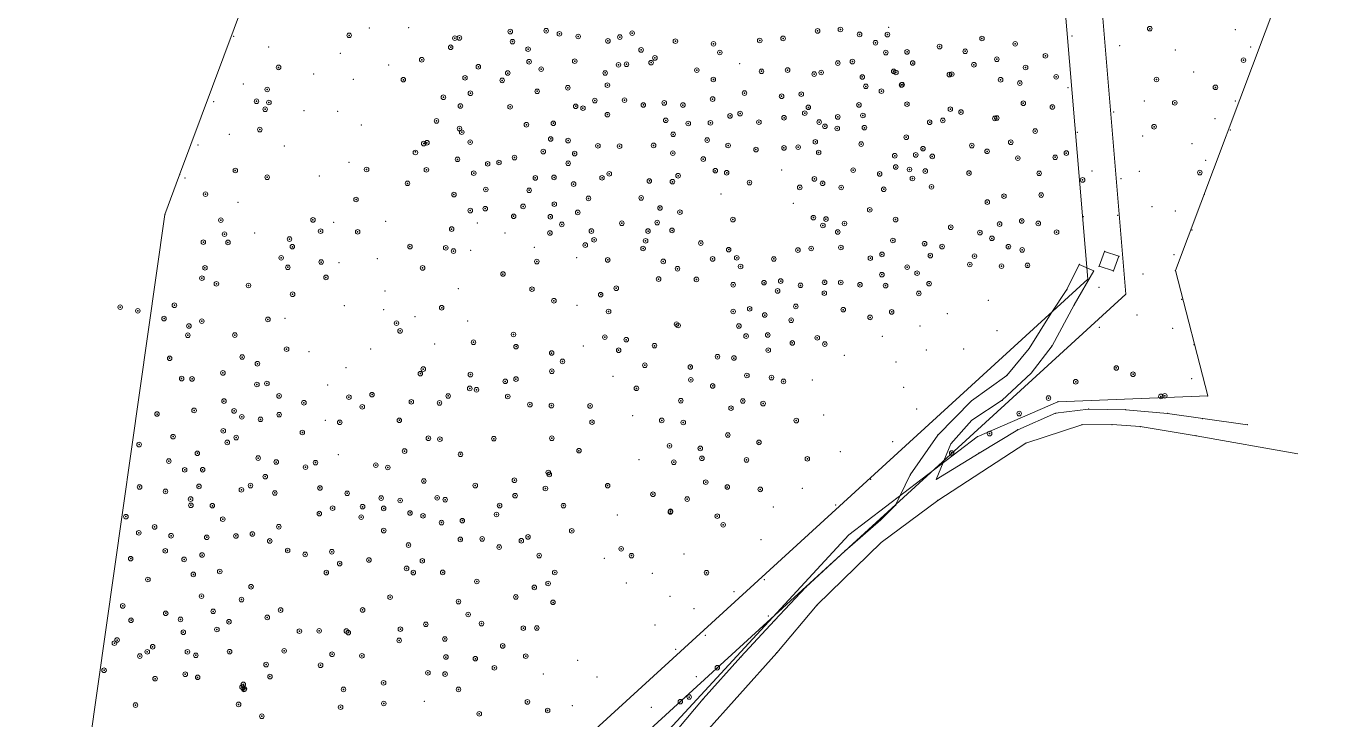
# Model space of a CAD drawing. Header units: metres. Extents: x 1929 to 2217, y 1570 to 2068.
# Drawn here: x 1935.4 to 2217.3, y 1726.1 to 1877 of the extents above; entities that cross this region are included whole.
import ezdxf

# ---------------------------------------------------------------- set-up
doc = ezdxf.new("R2010")
doc.units = ezdxf.units.M
for name, color, linetype, lineweight in [('AĞAÇ_', 70, 'Continuous', 0), ('ELEKTRKHAT', 207, 'Continuous', 0), ('NOKTADIREK', 157, 'Continuous', 0), ('NOKTAPARSEL', 6, 'Continuous', 0), ('NOKTAYOL', 30, 'Continuous', 0), ('NOKTAZEMIN', 143, 'Continuous', 0), ('PARSEL', 1, 'Continuous', 0), ('YOL', 132, 'Continuous', 0)]:
    doc.layers.add(name, color=color, linetype=linetype, lineweight=lineweight)
doc.layers.add('NOKTAAĞAC', color=126, linetype='Continuous')

msp = doc.modelspace()

# ---------------------------------------------------------------- linework, layer by layer
at = {"layer": 'AĞAÇ_'}
for centre in [(2005.75, 1874.9, 341.5), (2028.75, 1874.28, 341.42), (2029.74, 1874.34, 341.39), (2040.8, 1875.72, 341.19), (2048.62, 1875.9, 340.9), (2051.5, 1875.22, 340.83), (2055.58, 1874.64, 340.85), (2064.65, 1874.53, 340.95), (2067.34, 1875.38, 341.12), (2100.17, 1874.24, 340.96), (2107.69, 1875.86, 341.06), (2112.65, 1876.18, 341.9), (2116.82, 1875.11, 341.76), (2122.88, 1875.06, 341.87), (2143.46, 1874.22, 342.16), (2179.98, 1876.35, 343.6), (2027.84, 1872.3, 341.29), (2041.3, 1873.53, 341.33), (2044.68, 1871.89, 341.21), (2062.06, 1873.68, 340.93), (2069.28, 1871.73, 341.1), (2076.74, 1873.63, 341.07), (2085.04, 1873.06, 341.06), (2086.42, 1871.16, 340.87), (2095.1, 1873.77, 341.09), (2120.28, 1873.29, 341.54), (2122.54, 1871.15, 341.37), (2127.15, 1871.3, 341.09), (2134.24, 1872.46, 341.58), (2139.8, 1871.43, 341.66), (2150.68, 1873.06, 342.32), (2021.54, 1869.59, 341.53), (2044.9, 1869.16, 341.03), (2054.84, 1869.29, 340.78), (2064.36, 1868.49, 340.73), (2066.09, 1868.61, 340.72), (2071.45, 1868.96, 340.97), (2072.28, 1869.99, 340.79), (2112.1, 1868.86, 340.75), (2115.26, 1869.19, 340.77), (2128.38, 1868.88, 340.75), (2141.71, 1868.5, 341.37), (2146.69, 1869.7, 341.81), (2157.27, 1870.44, 341.96), (2200.38, 1869.49, 343.46), (1990.39, 1867.93, 342.13), (2030.96, 1865.65, 341.13), (2033.86, 1868.06, 341.23), (2040.25, 1866.7, 341.24), (2047.54, 1867.54, 340.66), (2061.45, 1866.71, 340.74), (2081.4, 1867.33, 340.78), (2095.49, 1867.07, 340.59), (2101.16, 1867.34, 340.61), (2106.95, 1866.47, 340.65), (2108.47, 1866.81, 340.5), (2117.42, 1865.84, 340.22), (2124.24, 1867.07, 340.77), (2124.75, 1866.81, 340.85), (2136.36, 1866.36, 340.67), (2136.88, 1866.45, 340.74), (2152.96, 1867.9, 341.49), (2159.6, 1865.86, 341.31), (1987.91, 1863.11, 341.99), (2017.54, 1865.25, 341.67), (2039.05, 1865.1, 341.3), (2046.67, 1862.72, 340.77), (2053.33, 1863.5, 340.85), (2061.95, 1864.05, 340.49), (2085, 1865.3, 340.6), (2118.19, 1863.8, 340.14), (2121.58, 1862.75, 340.05), (2125.94, 1864.11, 340.24), (2126.08, 1864.15, 340.24), (2147.51, 1865.23, 341.3), (2151.69, 1864.51, 340.92), (2181.45, 1865.29, 341.48), (2194.27, 1863.58, 341.62), (1985.57, 1860.56, 341.95), (1988.29, 1860.28, 341.91), (2026.26, 1861.42, 341.23), (2032.13, 1862.29, 341.17), (2059.22, 1860.7, 340.53), (2065.67, 1860.8, 340.51), (2074.31, 1860.19, 340.62), (2084.83, 1861.03, 340.42), (2091.77, 1862.34, 340.41), (2099.86, 1861.64, 340.14), (2104.14, 1862.09, 340.23), (2127.15, 1859.91, 339.78), (2152.46, 1860.12, 340.94), (2185.42, 1860.21, 340.59), (1987.47, 1858.81, 341.89), (2029.95, 1859.52, 341.22), (2040.76, 1859.33, 340.87), (2055.04, 1859.45, 340.59), (2056.63, 1859.04, 340.7), (2061.94, 1857.64, 340.57), (2069.77, 1859.74, 340.49), (2078.38, 1859.73, 340.37), (2088.63, 1857.36, 339.98), (2090.82, 1857.87, 339.97), (2104.89, 1857.96, 339.85), (2105.68, 1859.23, 339.83), (2112.08, 1857.14, 339.61), (2116.69, 1859.75, 339.78), (2117.55, 1857.45, 339.7), (2136.58, 1858.84, 340.21), (2138.89, 1858.2, 340.3), (2158.79, 1859.31, 340.59), (1986.31, 1854.38, 341.76), (2024.75, 1856.27, 341.18), (2029.75, 1854.6, 341.12), (2044.32, 1855.44, 340.86), (2050.18, 1855.75, 340.86), (2074.64, 1856.4, 340.42), (2079.54, 1855.71, 340.24), (2084.37, 1855.85, 340.23), (2094.92, 1856.01, 339.87), (2100.38, 1856.96, 339.78), (2108.04, 1856.02, 339.87), (2109.28, 1855.1, 339.58), (2111.96, 1854.63, 339.39), (2117.88, 1854.8, 339.26), (2132.08, 1855.98, 339.9), (2134.95, 1856.38, 339.98), (2146.25, 1856.82, 340.18), (2146.69, 1856.9, 340.2), (2180.91, 1855.01, 339.57), (2022.68, 1851.52, 341.16), (2030.25, 1853.83, 341.16), (2032.07, 1851.64, 341.05), (2049.6, 1852.34, 340.62), (2053.39, 1851.99, 340.57), (2076.26, 1853.35, 340.1), (2083.65, 1852.1, 339.86), (2107.2, 1851.73, 339.08), (2126.98, 1852.72, 339.25), (2149.73, 1851.63, 339.49), (2155.04, 1854.06, 339.87), (2020.17, 1849.39, 341.04), (2021.98, 1851.34, 340.97), (2047.99, 1849.59, 340.5), (2054.82, 1849.16, 340.48), (2059.88, 1850.86, 340.39), (2064.59, 1850.77, 340.37), (2072, 1850.94, 340.13), (2076.18, 1849.25, 339.9), (2088.2, 1850.93, 339.73), (2094.28, 1850.03, 339.61), (2100.37, 1850.39, 339.66), (2103.46, 1850.56, 339.38), (2107.92, 1849.39, 339.12), (2117.18, 1851.23, 339.27), (2124.48, 1848.7, 338.93), (2129.05, 1848.88, 338.93), (2130.62, 1850.23, 339.45), (2132.65, 1848.55, 339.25), (2141.25, 1850.9, 339.86), (2144.57, 1849.65, 339.15), (2161.82, 1849.27, 338.91), (2029.33, 1847.91, 340.8), (2035.88, 1846.93, 340.55), (2038.35, 1847.22, 340.5), (2041.72, 1848.29, 340.57), (2053.41, 1847.05, 340.32), (2082.81, 1847.97, 340.03), (2124.7, 1846.24, 339.02), (2151.27, 1848.17, 338.78), (2159.38, 1848.35, 338.65), (1980.97, 1845.48, 341.9), (1987.89, 1844.01, 341.94), (2009.53, 1845.7, 341.44), (2022.56, 1845.62, 340.71), (2032.85, 1844.89, 340.63), (2046.26, 1843.87, 340.46), (2050.33, 1843.98, 340.38), (2060.77, 1843.89, 340.39), (2062.35, 1844.76, 340.22), (2071.07, 1843.2, 339.57), (2076.1, 1843.05, 339.52), (2077.32, 1844.34, 339.58), (2085.43, 1845.44, 339.69), (2087.9, 1845, 339.45), (2106.99, 1843.65, 339.15), (2115.42, 1845.56, 339), (2121.19, 1844.73, 338.78), (2127.69, 1845.69, 338.78), (2128.32, 1843.73, 338.66), (2131.12, 1845.35, 338.68), (2140.64, 1844.92, 338.45), (2155.9, 1844.86, 338.27), (2165.36, 1843.43, 338), (2190.88, 1845.02, 337.84), (1974.47, 1840.33, 342.05), (2018.45, 1842.68, 340.87), (2028.56, 1840.23, 340.63), (2035.48, 1841.35, 340.61), (2044.92, 1841.17, 340.34), (2054.59, 1842.52, 340.14), (2092.86, 1842.85, 339.39), (2103.81, 1841.8, 338.84), (2108.78, 1842.69, 338.81), (2112.82, 1841.78, 338.78), (2122.09, 1841.39, 338.55), (2132.47, 1841.92, 338.29), (2156.35, 1840.14, 337.65), (2007.24, 1839.16, 341.51), (2043.6, 1837.67, 340.48), (2050.39, 1838.16, 340.34), (2057.83, 1839.41, 340.18), (2069.29, 1839.51, 339.68), (2073.39, 1837.32, 339.44), (2144.62, 1838.6, 337.33), (2148.25, 1839.9, 337.53), (1977.82, 1834.66, 341.98), (1997.87, 1834.73, 341.6), (2032.1, 1836.75, 340.7), (2035.36, 1837.18, 340.63), (2041.54, 1835.51, 340.46), (2049.53, 1835.42, 340.32), (2055.49, 1836.36, 340.3), (2077.73, 1836.42, 339.5), (2089.26, 1834.8, 339.05), (2106.78, 1835.22, 338.42), (2109.51, 1834.91, 338.35), (2119.03, 1836.92, 338.32), (2124.66, 1834.79, 337.5), (2152.11, 1834.49, 336.82), (1999.53, 1832.27, 341.7), (2007.59, 1832.14, 341.33), (2028.05, 1832.73, 340.6), (2049.43, 1831.87, 340.04), (2052.02, 1833.74, 340.21), (2058.47, 1832.29, 339.78), (2065.09, 1834, 339.7), (2070.78, 1832.29, 339.35), (2072.78, 1834.14, 339.35), (2076.01, 1832.44, 339.16), (2108.84, 1833.51, 338.27), (2112.07, 1832.1, 337.97), (2113.54, 1833.95, 338.24), (2136.66, 1833.12, 336.87), (2143.02, 1831.96, 336.52), (2147.29, 1833.82, 336.73), (2155.71, 1833.97, 336.52), (2159.7, 1832.05, 336.28), (1974.01, 1829.87, 342.04), (1978.62, 1831.63, 341.92), (1979.37, 1829.82, 341.92), (1992.75, 1830.55, 342.03), (1993.38, 1828.9, 341.81), (2018.98, 1828.92, 340.96), (2057.12, 1829.24, 339.66), (2059.04, 1830.39, 339.52), (2070.26, 1830.18, 339.37), (2082.28, 1829.68, 338.87), (2124.08, 1830.24, 337.13), (2130.97, 1829.55, 336.82), (2134.78, 1828.92, 336.55), (2145.62, 1830.71, 336.25), (2149.22, 1828.9, 335.85), (1990.95, 1826.47, 341.79), (2026.77, 1828.65, 340.59), (2028.45, 1827.94, 340.62), (2062.01, 1826.02, 339.43), (2069.7, 1828.51, 339.25), (2084.83, 1826.23, 338.75), (2088.34, 1828.25, 338.67), (2090.09, 1826.47, 338.53), (2098.17, 1826.22, 337.97), (2103.41, 1828.16, 337.93), (2106.29, 1828.51, 337.82), (2112.77, 1828.72, 337.68), (2119.17, 1826.39, 337.11), (2121.7, 1827.21, 337.1), (2132.22, 1826.96, 336.31), (2141.83, 1826.83, 335.89), (2152.21, 1828.19, 335.77), (1974.37, 1824.29, 342.38), (1992.4, 1824.41, 341.84), (1999.66, 1825.56, 341.61), (2021.73, 1824.28, 340.95), (2046.58, 1825.66, 340), (2074.1, 1825.69, 338.83), (2077.19, 1824.1, 339.06), (2090.93, 1824.58, 338.36), (2127.19, 1824.44, 336.36), (2140.81, 1825.03, 335.82), (2147.7, 1824.65, 335.66), (2153.37, 1824.83, 335.54), (1973.7, 1822.05, 342.27), (1976.86, 1820.82, 342.25), (1983.84, 1820.45, 342.04), (2000.7, 1822.21, 341.62), (2039.22, 1822.95, 340.28), (2073.09, 1821.85, 338.81), (2081.31, 1821.78, 338.8), (2089.32, 1820.61, 337.97), (2096.03, 1821.06, 338.03), (2099.66, 1821.41, 337.65), (2103.96, 1820.48, 337.41), (2109.21, 1821.14, 337.12), (2112.73, 1821.1, 336.97), (2116.91, 1820.62, 336.76), (2121.68, 1822.81, 336.53), (2122.49, 1820.42, 336.65), (2129.34, 1823.14, 336.11), (2131.95, 1820.85, 335.65), (1993.44, 1818.54, 341.67), (2045.53, 1819.65, 339.91), (2060.48, 1818.46, 339.33), (2063.87, 1819.85, 339.2), (2098.98, 1819.27, 337.61), (2109.15, 1818.78, 336.69), (2129.73, 1818.72, 335.55), (1955.9, 1815.74, 343.11), (1959.75, 1814.93, 342.82), (1967.72, 1816.14, 342.61), (2025.88, 1815.61, 340.67), (2050.3, 1817.13, 339.83), (2062.2, 1814.78, 339.22), (2089.32, 1814.78, 337.89), (2092.91, 1815.37, 337.61), (2102.96, 1815.9, 337.15), (2113.28, 1815.18, 336.33), (1965.45, 1813.25, 342.7), (1973.68, 1812.68, 342.17), (1988.06, 1813.07, 341.79), (2016.04, 1812.25, 341.11), (2076.99, 1812.03, 338.37), (2096.18, 1814.02, 337.37), (2101.94, 1812.89, 336.87), (2119.11, 1813.51, 335.85), (2123.81, 1814.7, 335.81), (1970.63, 1809.61, 342.84), (1970.88, 1811.63, 342.49), (1980.86, 1809.65, 341.97), (2016.83, 1810.56, 341.03), (2041.51, 1809.78, 340.13), (2061.39, 1809.2, 339.36), (2077.33, 1811.74, 338.13), (2090.56, 1811.63, 337.87), (2092.13, 1809.43, 337.4), (2096.84, 1809.68, 337.13), (1992.13, 1806.59, 341.99), (2032.81, 1808.09, 340.58), (2042.06, 1807.14, 339.82), (2064.39, 1806.35, 338.68), (2066.05, 1808.65, 338.72), (2072.19, 1807.35, 338.72), (2096.95, 1806.38, 337.03), (2102.19, 1807.94, 336.73), (2107.62, 1809.06, 336.41), (2109.26, 1807.7, 335.94), (1966.68, 1804.6, 342.92), (1982.45, 1804.88, 342.18), (2049.81, 1805.75, 339.96), (2052.17, 1803.92, 339.83), (2085.91, 1804.94, 337.66), (2089.48, 1804.66, 337.37), (1978.27, 1801.42, 342.41), (1985.77, 1803.41, 342.03), (2021.24, 1801.26, 340.81), (2021.87, 1802.26, 340.67), (2032.13, 1801.06, 340.47), (2049.85, 1801.78, 339.94), (2070.09, 1803.08, 338.5), (2080, 1802.71, 338.09), (2092.3, 1800.86, 336.96), (2172.7, 1802.49, 333.79), (2176.33, 1801.13, 332.7), (1969.29, 1800.19, 342.76), (1971.55, 1800.11, 342.75), (1985.67, 1798.9, 342.19), (1987.85, 1799.11, 342.24), (2031.98, 1798.04, 340.67), (2039.72, 1799.58, 340.18), (2042.05, 1800.07, 339.95), (2068.26, 1798.06, 338.7), (2080.11, 1799.92, 338.07), (2084.86, 1798.58, 337.42), (2097.65, 1800.41, 336.65), (2100.26, 1799.57, 336.32), (2163.86, 1799.49, 333.71), (1978.5, 1795.29, 342.58), (1990.49, 1796.41, 342.08), (2005.7, 1796.15, 341.37), (2010.72, 1796.69, 341.24), (2019.27, 1795.13, 340.95), (2027.3, 1796.4, 340.6), (2033.45, 1797.75, 340.47), (2040.25, 1796.29, 340.14), (2077.93, 1795.37, 338.18), (2091.42, 1795.31, 336.74), (2157.94, 1795.94, 333.4), (2182.4, 1796.3, 332.08), (2183.26, 1796.43, 331.96), (1963.93, 1792.47, 342.92), (1972, 1793.25, 342.79), (1980.7, 1793.15, 342.43), (1990.51, 1792.33, 342.21), (1995.9, 1794.93, 341.85), (2008.59, 1794.04, 341.3), (2025.41, 1794.89, 340.56), (2045.09, 1794.52, 339.91), (2049.76, 1794.31, 339.68), (2058.17, 1794.23, 339.24), (2088.85, 1793.74, 336.98), (2095.83, 1794.75, 336.53), (2151.55, 1792.57, 333.6), (1982.38, 1791.86, 341.71), (1986.45, 1791.31, 342.27), (2003.7, 1790.67, 341.5), (2016.67, 1791.1, 341.14), (2058.6, 1790.69, 339.15), (2073.77, 1791.08, 338.4), (2078.45, 1790.62, 337.55), (2103.04, 1791.05, 335.73), (1967.42, 1787.55, 343.22), (1978.34, 1788.82, 342.45), (1981.15, 1787.34, 342.35), (1995.56, 1788.46, 342.02), (2022.99, 1787.2, 340.69), (2025.49, 1787, 340.8), (2037.22, 1787.1, 340.5), (2049.85, 1787.19, 339.65), (2088.15, 1787.9, 336.9), (2145.12, 1788.22, 333.64), (1960.03, 1785.82, 343.35), (1972.71, 1783.92, 342.96), (1979.22, 1786.29, 342.46), (2017.8, 1784.41, 341.02), (2055.76, 1784.49, 339.43), (2075.45, 1785.55, 337.8), (2082.16, 1784.99, 337.51), (2094.93, 1786.3, 336.44), (2136.86, 1783.99, 333.58), (1966.5, 1782.23, 343.17), (1985.94, 1782.88, 342.49), (1989.87, 1782.02, 342.11), (1998.42, 1781.89, 342.26), (2011.54, 1781.33, 341.33), (2029.97, 1783.7, 340.64), (2076.4, 1781.98, 338.08), (2082.51, 1782.83, 337.33), (2092.22, 1782.48, 336.65), (2105.46, 1782.72, 335.25), (1969.95, 1780.33, 342.87), (1973.86, 1780.35, 342.98), (1987.49, 1778.84, 342.25), (1996.25, 1780.9, 342.09), (2014.16, 1780.82, 341.13), (2049.07, 1779.74, 339.7), (2049.3, 1779.31, 339.79), (1960.13, 1776.59, 343.35), (1965.78, 1775.63, 343.27), (1973.06, 1776.72, 342.96), (1982.3, 1775.97, 342.7), (1984.28, 1776.89, 342.45), (1989.56, 1775.28, 342.2), (1999.39, 1776.37, 342.06), (2021.99, 1777.89, 340.81), (2033.18, 1776.9, 340.41), (2041.7, 1778.05, 340.12), (2048.46, 1776.25, 339.49), (2062, 1776.88, 338.51), (2083.34, 1777.63, 337.23), (2088.04, 1776.58, 337.02), (2095.21, 1776.07, 336.05), (1971.24, 1773.95, 343.21), (1971.3, 1772.6, 343.3), (1975.97, 1772.52, 343.04), (2005.3, 1775.21, 341.86), (2012.71, 1774.18, 341.38), (2016.85, 1773.65, 341.3), (2024.9, 1774.22, 341.01), (2026.64, 1773.82, 340.89), (2038.49, 1772.54, 340.16), (2041.86, 1774.7, 340.05), (2052.4, 1772.53, 339.23), (2071.86, 1775.01, 338.43), (2079.31, 1773.96, 337.54), (1957.16, 1770.13, 343.56), (1999.25, 1770.79, 342.12), (2002.14, 1771.97, 342.15), (2008.36, 1770.02, 341.65), (2008.66, 1772.3, 341.85), (2013.26, 1771.92, 341.46), (2018.99, 1770.93, 340.9), (2021.82, 1770.3, 341.29), (2037.8, 1770.59, 340.21), (2075.65, 1771.16, 338.08), (2075.67, 1771.32, 338.09), (2085.86, 1770.24, 337.26), (1963.4, 1767.9, 343.52), (1978.24, 1769.58, 342.8), (1990.45, 1767.93, 342.25), (2013.27, 1767.1, 341.48), (2025.83, 1768.83, 341.04), (2030.38, 1769.26, 340.85), (2054.19, 1767.04, 339.36), (2087.13, 1768.34, 337.32), (1959.96, 1766.61, 343.55), (1966.99, 1765.98, 343.47), (1974.75, 1765.63, 343.11), (1981.1, 1765.92, 342.63), (1984.69, 1766.35, 342.62), (1988.46, 1764.84, 342.29), (2029.94, 1765.18, 340.8), (2034.68, 1765.28, 340.53), (2043.21, 1764.88, 340.5), (2044.67, 1765.72, 339.96), (1965.73, 1762.69, 343.31), (1973.73, 1761.78, 343.26), (1992.36, 1762.77, 342.29), (1996.16, 1761.91, 342.19), (2001.98, 1762.49, 342.1), (2018.65, 1763.95, 341.18), (2038.4, 1763.5, 340.04), (2047.09, 1761.65, 339.95), (2064.93, 1763.12, 338.6), (2067.19, 1761.64, 338.52), (1958.2, 1760.99, 343.87), (1969.82, 1760.82, 343.27), (2003.68, 1759.92, 342.12), (2010.05, 1760.69, 341.95), (2018.25, 1758.86, 341.37), (2021.67, 1760.51, 341.09), (1961.95, 1756.46, 343.71), (1971.84, 1757.56, 343.21), (1977.58, 1758.2, 343.21), (2000.78, 1757.96, 342.13), (2019.71, 1757.96, 341.29), (2026.1, 1758, 341.12), (2033.54, 1756.01, 340.62), (2049.03, 1755.57, 339.58), (2050.48, 1757.98, 339.38), (2083.52, 1757.93, 337.51), (1973.62, 1752.83, 343.13), (1984.39, 1754.88, 342.71), (2046.04, 1754.73, 339.97), (1956.47, 1750.7, 344.2), (1982.32, 1752.08, 342.71), (2014.65, 1752.6, 341.59), (2029.53, 1751.64, 341.03), (2042.02, 1752.65, 340.15), (2050.11, 1751.48, 339.67), (1958.27, 1747.57, 344.28), (1965.82, 1749.09, 343.94), (1969.03, 1747.76, 343.65), (1976.14, 1749.52, 343.27), (1979.59, 1747.25, 343.16), (1987.92, 1748.2, 342.59), (1990.82, 1749.79, 342.63), (2008.67, 1749.82, 341.95), (2031.64, 1748.83, 340.43), (1969.65, 1744.97, 343.82), (1976.96, 1745.56, 343.37), (1994.92, 1745.2, 342.38), (1999.21, 1745.28, 342.15), (2005.15, 1745.23, 342.01), (2005.57, 1744.88, 342.01), (2016.89, 1745.65, 341.43), (2022.43, 1746.69, 341.31), (2034.55, 1746.86, 340.48), (2043.65, 1745.85, 340.16), (2046.58, 1745.89, 340.16), (1954.66, 1742.59, 344.77), (1955.23, 1743.28, 344.72), (1962.98, 1741.82, 344.24), (2016.63, 1743.19, 341.48), (2026.56, 1743.5, 341.07), (2039.16, 1741.99, 340.16), (1960.19, 1739.78, 344.69), (1961.8, 1740.7, 344.45), (1970.55, 1740.71, 343.78), (1972.38, 1739.95, 343.79), (1979.72, 1740.74, 343.19), (1991.61, 1740.93, 342.47), (2002.02, 1740.18, 342.23), (2008.52, 1739.84, 341.92), (2026.8, 1739.58, 341.45), (2033.21, 1739.21, 340.76), (2044.17, 1739.77, 340.01), (1952.4, 1736.7, 344.97), (1970.08, 1735.82, 344.02), (1987.67, 1737.93, 342.95), (1999.52, 1737.79, 342.21), (2022.88, 1736.14, 341.31), (2026.62, 1735.87, 341.29), (2037.35, 1737.23, 340.44), (2085.87, 1737.25, 337.72), (1963.5, 1734.86, 344.49), (1972.77, 1735.15, 344.16), (1982.42, 1733.04, 343.25), (1982.72, 1733.62, 343.38), (1988.51, 1735.32, 342.81), (2013.23, 1733.95, 341.52), (1982.84, 1732.51, 343.1), (1982.97, 1732.64, 343.21), (2004.51, 1732.52, 341.92), (2029.54, 1732.53, 341.2), (2079.74, 1730.87, 338.53), (1959.24, 1729.11, 344.83), (1981.68, 1729.26, 343.04), (2003.88, 1728.66, 342.11), (2013.28, 1729.46, 341.76), (2044.54, 1729.81, 340.53), (2048.94, 1727.94, 340.03), (2077.82, 1729.86, 338.72), (1986.75, 1726.68, 343.32), (2034.06, 1727.21, 341.05)]:
    msp.add_circle(centre, 0.5, dxfattribs=at)
at = {"layer": 'ELEKTRKHAT'}
for p, q in [((2157.98, 2018.61, 346.06), (2174.79, 1818.59, 335.63)), ((2150.01, 2017.94, 346.06), (2166.49, 1821.84, 335.63)), ((2168.96, 1824.63, 335.5), (2170.13, 1827.88, 335.8)), ((2170.13, 1827.88, 335.8), (2173.27, 1826.8, 335.65)), ((2173.27, 1826.8, 335.65), (2172.05, 1823.62, 335.67)), ((2172.05, 1823.62, 335.67), (2168.96, 1824.63, 335.5)), ((2166.49, 1821.84, 335.63), (2045.63, 1711.35, 340.76)), ((2174.79, 1818.59, 335.63), (2051.7, 1706.06, 340.76))]:
    msp.add_line(p, q, dxfattribs=at)
at = {"layer": 'NOKTAAĞAC'}
for p in [(2005.75, 1874.9, 341.5), (2040.8, 1875.72, 341.19), (2048.62, 1875.9, 340.9), (2051.5, 1875.22, 340.83), (2055.58, 1874.64, 340.85), (2064.65, 1874.53, 340.95), (2067.34, 1875.38, 341.12), (2107.69, 1875.86, 341.06), (2112.65, 1876.18, 341.9), (2116.82, 1875.11, 341.76), (2122.88, 1875.06, 341.87), (2179.98, 1876.35, 343.6), (2027.84, 1872.3, 341.29), (2028.75, 1874.28, 341.42), (2029.74, 1874.34, 341.39), (2041.3, 1873.53, 341.33), (2044.68, 1871.89, 341.21), (2062.06, 1873.68, 340.93), (2069.28, 1871.73, 341.1), (2076.74, 1873.63, 341.07), (2085.04, 1873.06, 341.06), (2095.1, 1873.77, 341.09), (2100.17, 1874.24, 340.96), (2120.28, 1873.29, 341.54), (2134.24, 1872.46, 341.58), (2143.46, 1874.22, 342.16), (2150.68, 1873.06, 342.32), (2021.54, 1869.59, 341.53), (2044.9, 1869.16, 341.03), (2054.84, 1869.29, 340.78), (2071.45, 1868.96, 340.97), (2072.28, 1869.99, 340.79), (2086.42, 1871.16, 340.87), (2112.1, 1868.86, 340.75), (2115.26, 1869.19, 340.77), (2122.54, 1871.15, 341.37), (2127.15, 1871.3, 341.09), (2128.38, 1868.88, 340.75), (2139.8, 1871.43, 341.66), (2146.69, 1869.7, 341.81), (2157.27, 1870.44, 341.96), (2200.38, 1869.49, 343.46), (1990.39, 1867.93, 342.13), (2033.86, 1868.06, 341.23), (2040.25, 1866.7, 341.24), (2047.54, 1867.54, 340.66), (2061.45, 1866.71, 340.74), (2064.36, 1868.49, 340.73), (2066.09, 1868.61, 340.72), (2081.4, 1867.33, 340.78), (2095.49, 1867.07, 340.59), (2101.16, 1867.34, 340.61), (2106.95, 1866.47, 340.65), (2108.47, 1866.81, 340.5), (2124.24, 1867.07, 340.77), (2124.75, 1866.81, 340.85), (2136.36, 1866.36, 340.67), (2136.88, 1866.45, 340.74), (2141.71, 1868.5, 341.37), (2152.96, 1867.9, 341.49), (2017.54, 1865.25, 341.67), (2030.96, 1865.65, 341.13), (2039.05, 1865.1, 341.3), (2053.33, 1863.5, 340.85), (2061.95, 1864.05, 340.49), (2085, 1865.3, 340.6), (2117.42, 1865.84, 340.22), (2118.19, 1863.8, 340.14), (2125.94, 1864.11, 340.24), (2126.08, 1864.15, 340.24), (2147.51, 1865.23, 341.3), (2151.69, 1864.51, 340.92), (2159.6, 1865.86, 341.31), (2181.45, 1865.29, 341.48), (2194.27, 1863.58, 341.62), (1985.57, 1860.56, 341.95), (1987.91, 1863.11, 341.99), (2026.26, 1861.42, 341.23), (2032.13, 1862.29, 341.17), (2046.67, 1862.72, 340.77), (2059.22, 1860.7, 340.53), (2065.67, 1860.8, 340.51), (2084.83, 1861.03, 340.42), (2091.77, 1862.34, 340.41), (2099.86, 1861.64, 340.14), (2104.14, 1862.09, 340.23), (2121.58, 1862.75, 340.05), (1987.47, 1858.81, 341.89), (1988.29, 1860.28, 341.91), (2029.95, 1859.52, 341.22), (2040.76, 1859.33, 340.87), (2055.04, 1859.45, 340.59), (2056.63, 1859.04, 340.7), (2061.94, 1857.64, 340.57), (2069.77, 1859.74, 340.49), (2074.31, 1860.19, 340.62), (2078.38, 1859.73, 340.37), (2090.82, 1857.87, 339.97), (2104.89, 1857.96, 339.85), (2105.68, 1859.23, 339.83), (2116.69, 1859.75, 339.78), (2127.15, 1859.91, 339.78), (2136.58, 1858.84, 340.21), (2138.89, 1858.2, 340.3), (2152.46, 1860.12, 340.94), (2158.79, 1859.31, 340.59), (2185.42, 1860.21, 340.59), (2024.75, 1856.27, 341.18), (2044.32, 1855.44, 340.86), (2050.18, 1855.75, 340.86), (2074.64, 1856.4, 340.42), (2079.54, 1855.71, 340.24), (2084.37, 1855.85, 340.23), (2088.63, 1857.36, 339.98), (2094.92, 1856.01, 339.87), (2100.38, 1856.96, 339.78), (2108.04, 1856.02, 339.87), (2109.28, 1855.1, 339.58), (2112.08, 1857.14, 339.61), (2117.55, 1857.45, 339.7), (2117.88, 1854.8, 339.26), (2132.08, 1855.98, 339.9), (2134.95, 1856.38, 339.98), (2146.25, 1856.82, 340.18), (2146.69, 1856.9, 340.2), (2180.91, 1855.01, 339.57), (1986.31, 1854.38, 341.76), (2029.75, 1854.6, 341.12), (2030.25, 1853.83, 341.16), (2049.6, 1852.34, 340.62), (2053.39, 1851.99, 340.57), (2076.26, 1853.35, 340.1), (2083.65, 1852.1, 339.86), (2111.96, 1854.63, 339.39), (2126.98, 1852.72, 339.25), (2155.04, 1854.06, 339.87), (2020.17, 1849.54, 341.04), (2021.98, 1851.34, 340.97), (2022.68, 1851.52, 341.16), (2032.07, 1851.64, 341.05), (2047.99, 1849.59, 340.5), (2054.82, 1849.16, 340.48), (2059.88, 1850.86, 340.39), (2064.59, 1850.77, 340.37), (2072, 1850.94, 340.13), (2076.18, 1849.25, 339.9), (2088.2, 1850.93, 339.73), (2094.28, 1850.03, 339.61), (2100.37, 1850.39, 339.66), (2103.46, 1850.56, 339.38), (2107.2, 1851.73, 339.08), (2107.92, 1849.39, 339.12), (2117.18, 1851.23, 339.27), (2130.62, 1850.23, 339.45), (2141.25, 1850.9, 339.86), (2144.57, 1849.65, 339.15), (2149.73, 1851.63, 339.49), (2161.82, 1849.27, 338.91), (2029.33, 1847.91, 340.8), (2035.88, 1846.93, 340.55), (2038.35, 1847.22, 340.5), (2041.72, 1848.29, 340.57), (2053.41, 1847.05, 340.32), (2082.81, 1847.97, 340.03), (2124.48, 1848.7, 338.93), (2124.7, 1846.24, 339.02), (2129.05, 1848.88, 338.93), (2132.65, 1848.55, 339.25), (2151.27, 1848.17, 338.78), (2159.38, 1848.35, 338.65), (1980.97, 1845.48, 341.9), (1987.89, 1844.01, 341.94), (2009.53, 1845.7, 341.44), (2022.56, 1845.62, 340.71), (2032.85, 1844.89, 340.63), (2046.26, 1843.87, 340.46), (2050.33, 1843.98, 340.38), (2060.77, 1843.89, 340.39), (2062.35, 1844.76, 340.22), (2077.32, 1844.34, 339.58), (2085.43, 1845.44, 339.69), (2087.9, 1845, 339.45), (2106.99, 1843.65, 339.15), (2115.42, 1845.56, 339), (2121.19, 1844.73, 338.78), (2127.69, 1845.69, 338.78), (2128.32, 1843.73, 338.66), (2131.12, 1845.35, 338.68), (2140.64, 1844.92, 338.45), (2155.9, 1844.86, 338.27), (2165.36, 1843.43, 338), (2190.88, 1845.02, 337.84), (2018.45, 1842.68, 340.87), (2035.48, 1841.35, 340.61), (2044.92, 1841.17, 340.34), (2054.59, 1842.52, 340.14), (2071.07, 1843.2, 339.57), (2076.1, 1843.05, 339.52), (2092.86, 1842.85, 339.39), (2103.81, 1841.8, 338.84), (2108.78, 1842.69, 338.81), (2112.82, 1841.78, 338.78), (2122.09, 1841.39, 338.55), (2132.47, 1841.92, 338.29), (1974.47, 1840.33, 342.05), (2007.24, 1839.16, 341.51), (2028.56, 1840.23, 340.63), (2050.39, 1838.16, 340.34), (2057.83, 1839.41, 340.18), (2069.29, 1839.51, 339.68), (2144.62, 1838.6, 337.33), (2148.25, 1839.9, 337.53), (2156.35, 1840.14, 337.65), (2032.1, 1836.75, 340.7), (2035.36, 1837.18, 340.63), (2041.54, 1835.51, 340.46), (2043.6, 1837.67, 340.48), (2049.53, 1835.42, 340.32), (2055.49, 1836.36, 340.3), (2073.39, 1837.32, 339.44), (2077.73, 1836.42, 339.5), (2106.78, 1835.22, 338.42), (2119.03, 1836.92, 338.32), (1977.82, 1834.66, 341.98), (1997.87, 1834.73, 341.6), (1999.53, 1832.27, 341.7), (2028.05, 1832.73, 340.6), (2052.02, 1833.74, 340.21), (2058.47, 1832.29, 339.78), (2065.09, 1834, 339.7), (2070.78, 1832.29, 339.35), (2072.78, 1834.14, 339.35), (2076.01, 1832.44, 339.16), (2089.26, 1834.8, 339.05), (2108.84, 1833.51, 338.27), (2109.51, 1834.91, 338.35), (2113.54, 1833.95, 338.24), (2124.66, 1834.79, 337.5), (2136.66, 1833.12, 336.87), (2147.29, 1833.82, 336.73), (2152.11, 1834.49, 336.82), (2155.71, 1833.97, 336.52), (1974.01, 1829.87, 342.04), (1978.62, 1831.63, 341.92), (1979.37, 1829.82, 341.92), (1992.75, 1830.55, 342.03), (2007.59, 1832.14, 341.33), (2049.43, 1831.87, 340.04), (2059.04, 1830.39, 339.52), (2070.26, 1830.18, 339.37), (2082.28, 1829.68, 338.87), (2112.07, 1832.1, 337.97), (2124.08, 1830.24, 337.13), (2130.97, 1829.55, 336.82), (2143.02, 1831.96, 336.52), (2145.62, 1830.71, 336.25), (2159.7, 1832.05, 336.28), (1993.38, 1828.9, 341.81), (2018.98, 1828.92, 340.96), (2026.77, 1828.65, 340.59), (2028.45, 1827.94, 340.62), (2057.12, 1829.24, 339.66), (2069.7, 1828.51, 339.25), (2088.34, 1828.25, 338.67), (2103.41, 1828.16, 337.93), (2106.29, 1828.51, 337.82), (2112.77, 1828.72, 337.68), (2121.7, 1827.21, 337.1), (2132.22, 1826.96, 336.31), (2134.78, 1828.92, 336.55), (2141.83, 1826.83, 335.89), (2149.22, 1828.9, 335.85), (2152.21, 1828.19, 335.77), (1974.37, 1824.29, 342.38), (1990.95, 1826.47, 341.79), (1992.4, 1824.41, 341.84), (1999.66, 1825.56, 341.61), (2021.73, 1824.28, 340.95), (2046.58, 1825.66, 340), (2062.01, 1826.02, 339.43), (2074.1, 1825.69, 338.83), (2077.19, 1824.1, 339.06), (2084.83, 1826.23, 338.75), (2090.09, 1826.47, 338.53), (2090.93, 1824.58, 338.36), (2098.17, 1826.22, 337.97), (2119.17, 1826.39, 337.11), (2127.19, 1824.44, 336.36), (2140.81, 1825.03, 335.82), (2147.7, 1824.65, 335.66), (2153.37, 1824.83, 335.54), (1973.7, 1822.05, 342.27), (2000.7, 1822.21, 341.62), (2039.22, 1822.95, 340.28), (2073.09, 1821.85, 338.81), (2081.31, 1821.78, 338.8), (2096.03, 1821.06, 338.03), (2099.66, 1821.41, 337.65), (2109.21, 1821.14, 337.12), (2112.73, 1821.1, 336.97), (2121.68, 1822.81, 336.53), (2129.34, 1823.14, 336.11), (1976.86, 1820.82, 342.25), (1983.84, 1820.45, 342.04), (1993.44, 1818.54, 341.67), (2045.53, 1819.65, 339.91), (2060.48, 1818.46, 339.33), (2063.87, 1819.85, 339.2), (2089.32, 1820.61, 337.97), (2098.98, 1819.27, 337.61), (2103.96, 1820.48, 337.41), (2109.15, 1818.78, 336.69), (2116.91, 1820.62, 336.76), (2122.49, 1820.42, 336.65), (2129.73, 1818.72, 335.55), (2131.95, 1820.85, 335.65), (1955.9, 1815.74, 343.11), (1967.72, 1816.14, 342.61), (2025.88, 1815.61, 340.67), (2050.3, 1817.13, 339.83), (2092.91, 1815.37, 337.61), (2102.96, 1815.9, 337.15), (1959.75, 1814.93, 342.82), (1965.45, 1813.25, 342.7), (1973.68, 1812.68, 342.17), (1988.06, 1813.07, 341.79), (2062.2, 1814.78, 339.22), (2089.32, 1814.78, 337.89), (2096.18, 1814.02, 337.37), (2101.94, 1812.89, 336.87), (2113.28, 1815.18, 336.33), (2119.11, 1813.51, 335.85), (2123.81, 1814.7, 335.81), (1970.63, 1809.61, 342.84), (1970.88, 1811.63, 342.49), (1980.86, 1809.65, 341.97), (2016.04, 1812.25, 341.11), (2016.83, 1810.56, 341.03), (2041.51, 1809.78, 340.13), (2076.99, 1812.03, 338.37), (2077.33, 1811.74, 338.13), (2090.56, 1811.63, 337.87), (2096.84, 1809.68, 337.13), (2032.81, 1808.09, 340.58), (2042.06, 1807.14, 339.82), (2061.39, 1809.2, 339.36), (2066.05, 1808.65, 338.72), (2072.19, 1807.35, 338.72), (2092.13, 1809.43, 337.4), (2102.19, 1807.94, 336.73), (2107.62, 1809.06, 336.41), (2109.26, 1807.7, 335.94), (1966.68, 1804.6, 342.92), (1982.45, 1804.88, 342.18), (1992.13, 1806.59, 341.99), (2049.81, 1805.75, 339.96), (2064.39, 1806.35, 338.68), (2085.91, 1804.94, 337.66), (2089.48, 1804.66, 337.37), (2096.95, 1806.38, 337.03), (1978.27, 1801.42, 342.41), (1985.77, 1803.41, 342.03), (2021.24, 1801.26, 340.81), (2021.87, 1802.26, 340.67), (2049.85, 1801.78, 339.94), (2052.17, 1803.92, 339.83), (2070.09, 1803.08, 338.5), (2080, 1802.71, 338.09), (2172.7, 1802.49, 333.79), (1969.29, 1800.19, 342.76), (1971.55, 1800.11, 342.75), (1985.67, 1798.9, 342.19), (1987.85, 1799.11, 342.24), (2032.13, 1801.06, 340.47), (2039.72, 1799.58, 340.18), (2042.05, 1800.07, 339.95), (2080.11, 1799.92, 338.07), (2084.86, 1798.58, 337.42), (2092.3, 1800.86, 336.96), (2097.65, 1800.41, 336.65), (2100.26, 1799.57, 336.32), (2163.86, 1799.49, 333.71), (2176.33, 1801.13, 332.7), (1990.49, 1796.41, 342.08), (2005.7, 1796.15, 341.37), (2010.72, 1796.69, 341.24), (2027.3, 1796.4, 340.6), (2031.98, 1798.04, 340.67), (2033.45, 1797.75, 340.47), (2040.25, 1796.29, 340.14), (2068.26, 1798.06, 338.7), (2157.94, 1795.94, 333.4), (2182.4, 1796.3, 332.08), (2183.26, 1796.43, 331.96), (1972, 1793.25, 342.79), (1978.5, 1795.29, 342.58), (1980.7, 1793.15, 342.43), (1995.9, 1794.93, 341.85), (2008.59, 1794.04, 341.3), (2019.27, 1795.13, 340.95), (2025.41, 1794.89, 340.56), (2045.09, 1794.52, 339.91), (2049.76, 1794.31, 339.68), (2058.17, 1794.23, 339.24), (2077.93, 1795.37, 338.18), (2088.85, 1793.74, 336.98), (2091.42, 1795.31, 336.74), (2095.83, 1794.75, 336.53), (1963.93, 1792.47, 342.92), (1982.38, 1791.86, 341.71), (1986.45, 1791.31, 342.27), (1990.51, 1792.33, 342.21), (2003.7, 1790.67, 341.5), (2016.67, 1791.1, 341.14), (2058.6, 1790.69, 339.15), (2073.77, 1791.08, 338.4), (2078.45, 1790.62, 337.55), (2103.04, 1791.05, 335.73), (2151.55, 1792.57, 333.6), (1967.42, 1787.55, 343.22), (1978.34, 1788.82, 342.45), (1981.15, 1787.34, 342.35), (1995.56, 1788.46, 342.02), (2022.99, 1787.2, 340.69), (2037.22, 1787.1, 340.5), (2049.85, 1787.19, 339.65), (2088.15, 1787.9, 336.9), (2145.12, 1788.22, 333.64), (1960.03, 1785.82, 343.35), (1979.22, 1786.29, 342.46), (2017.8, 1784.41, 341.02), (2025.49, 1787, 340.8), (2055.76, 1784.49, 339.43), (2075.45, 1785.55, 337.8), (2082.16, 1784.99, 337.51), (2094.93, 1786.3, 336.44), (1966.5, 1782.23, 343.17), (1972.71, 1783.92, 342.96), (1985.94, 1782.88, 342.49), (1989.87, 1782.02, 342.11), (1998.42, 1781.89, 342.26), (2029.97, 1783.7, 340.64), (2076.4, 1781.98, 338.08), (2082.51, 1782.83, 337.33), (2092.22, 1782.48, 336.65), (2105.46, 1782.72, 335.25), (2136.86, 1783.99, 333.58), (1969.95, 1780.33, 342.87), (1973.86, 1780.35, 342.98), (1987.49, 1778.84, 342.25), (1996.25, 1780.9, 342.09), (2011.54, 1781.33, 341.33), (2014.16, 1780.82, 341.13), (2049.07, 1779.74, 339.7), (2049.3, 1779.31, 339.79), (1960.13, 1776.59, 343.35), (1973.06, 1776.72, 342.96), (1982.3, 1775.97, 342.7), (1984.28, 1776.89, 342.45), (1999.39, 1776.37, 342.06), (2021.99, 1777.89, 340.81), (2033.18, 1776.9, 340.41), (2041.7, 1778.05, 340.12), (2048.46, 1776.25, 339.49), (2062, 1776.88, 338.51), (2083.34, 1777.63, 337.23), (2088.04, 1776.58, 337.02), (2095.21, 1776.07, 336.05), (1965.78, 1775.63, 343.27), (1971.24, 1773.95, 343.21), (1989.56, 1775.28, 342.2), (2005.3, 1775.21, 341.86), (2012.71, 1774.18, 341.38), (2016.85, 1773.65, 341.3), (2024.9, 1774.22, 341.01), (2026.64, 1773.82, 340.89), (2041.86, 1774.7, 340.05), (2071.86, 1775.01, 338.43), (2079.31, 1773.96, 337.54), (1971.3, 1772.6, 343.3), (1975.97, 1772.52, 343.04), (1999.25, 1770.79, 342.12), (2002.14, 1771.97, 342.15), (2008.66, 1772.3, 341.85), (2013.26, 1771.92, 341.46), (2018.99, 1770.93, 340.9), (2021.82, 1770.3, 341.29), (2037.8, 1770.59, 340.21), (2038.49, 1772.54, 340.16), (2052.4, 1772.53, 339.23), (2075.65, 1771.16, 338.08), (2075.67, 1771.32, 338.09), (2085.86, 1770.24, 337.26), (1957.16, 1770.13, 343.56), (1963.4, 1767.9, 343.52), (1978.24, 1769.58, 342.8), (1990.45, 1767.93, 342.25), (2008.36, 1770.02, 341.65), (2025.83, 1768.83, 341.04), (2030.38, 1769.26, 340.85), (2087.13, 1768.34, 337.32), (1959.96, 1766.61, 343.55), (1966.99, 1765.98, 343.47), (1974.75, 1765.63, 343.11), (1981.1, 1765.92, 342.63), (1984.69, 1766.35, 342.62), (1988.46, 1764.84, 342.29), (2013.27, 1767.1, 341.48), (2029.94, 1765.18, 340.8), (2034.68, 1765.28, 340.53), (2043.21, 1764.88, 340.5), (2044.67, 1765.72, 339.96), (2054.19, 1767.04, 339.36), (1965.73, 1762.69, 343.31), (1973.73, 1761.78, 343.26), (1992.36, 1762.77, 342.29), (1996.16, 1761.91, 342.19), (2001.98, 1762.49, 342.1), (2018.65, 1763.95, 341.18), (2038.4, 1763.5, 340.04), (2064.93, 1763.12, 338.6), (1958.2, 1760.99, 343.87), (1969.82, 1760.82, 343.27), (2003.68, 1759.92, 342.12), (2010.05, 1760.69, 341.95), (2018.25, 1758.86, 341.37), (2021.67, 1760.51, 341.09), (2047.09, 1761.65, 339.95), (2067.19, 1761.64, 338.52), (1961.95, 1756.46, 343.71), (1971.84, 1757.56, 343.21), (1977.58, 1758.2, 343.21), (2000.78, 1757.96, 342.13), (2019.71, 1757.96, 341.29), (2026.1, 1758, 341.12), (2050.48, 1757.98, 339.38), (2083.52, 1757.93, 337.51), (1984.39, 1754.88, 342.71), (2033.54, 1756.01, 340.62), (2046.04, 1754.73, 339.97), (2049.03, 1755.57, 339.58), (1956.47, 1750.7, 344.2), (1973.62, 1752.83, 343.13), (1982.32, 1752.08, 342.71), (2014.65, 1752.6, 341.59), (2029.53, 1751.64, 341.03), (2042.02, 1752.65, 340.15), (2050.11, 1751.48, 339.67), (1965.82, 1749.09, 343.94), (1969.03, 1747.76, 343.65), (1976.14, 1749.52, 343.27), (1987.92, 1748.2, 342.59), (1990.82, 1749.79, 342.63), (2008.67, 1749.82, 341.95), (2031.64, 1748.83, 340.43), (1958.27, 1747.57, 344.28), (1969.65, 1744.97, 343.82), (1976.96, 1745.56, 343.37), (1979.59, 1747.25, 343.16), (1994.92, 1745.2, 342.38), (1999.21, 1745.28, 342.15), (2005.15, 1745.23, 342.01), (2005.57, 1744.88, 342.01), (2016.89, 1745.65, 341.43), (2022.43, 1746.69, 341.31), (2034.55, 1746.86, 340.48), (2043.65, 1745.85, 340.16), (2046.58, 1745.89, 340.16), (1954.66, 1742.59, 344.77), (1955.23, 1743.28, 344.72), (2016.63, 1743.19, 341.48), (2026.56, 1743.5, 341.07), (2039.16, 1741.99, 340.16), (1960.19, 1739.78, 344.69), (1961.8, 1740.7, 344.45), (1962.98, 1741.82, 344.24), (1970.55, 1740.71, 343.78), (1972.38, 1739.95, 343.79), (1979.72, 1740.74, 343.19), (1991.61, 1740.93, 342.47), (2002.02, 1740.18, 342.23), (2008.52, 1739.84, 341.92), (2026.8, 1739.58, 341.45), (2033.21, 1739.21, 340.76), (2044.17, 1739.77, 340.01), (1952.4, 1736.7, 344.97), (1987.67, 1737.93, 342.95), (1999.52, 1737.79, 342.21), (2037.35, 1737.23, 340.44), (2085.87, 1737.25, 337.72), (1963.5, 1734.86, 344.49), (1970.08, 1735.82, 344.02), (1972.77, 1735.15, 344.16), (1982.72, 1733.62, 343.38), (1988.51, 1735.32, 342.81), (2013.23, 1733.95, 341.52), (2022.88, 1736.14, 341.31), (2026.62, 1735.87, 341.29), (1982.42, 1733.04, 343.25), (1982.84, 1732.51, 343.1), (1982.97, 1732.64, 343.21), (2004.51, 1732.52, 341.92), (2029.54, 1732.53, 341.2), (2079.74, 1730.87, 338.53), (1959.24, 1729.11, 344.83), (1981.68, 1729.26, 343.04), (2003.88, 1728.66, 342.11), (2013.28, 1729.46, 341.76), (2044.54, 1729.81, 340.53), (2048.94, 1727.94, 340.03), (2077.82, 1729.86, 338.72), (1986.75, 1726.68, 343.32), (2034.06, 1727.21, 341.05)]:
    msp.add_point(p, dxfattribs=at)
at = {"layer": 'NOKTADIREK'}
for p in [(2170.13, 1827.88, 335.8), (2173.27, 1826.8, 335.65), (2168.96, 1824.63, 335.5), (2172.05, 1823.62, 335.67)]:
    msp.add_point(p, dxfattribs=at)
at = {"layer": 'NOKTAPARSEL'}
for p in [(1968.83, 1844.57), (1965.63, 1835.93), (2185.56, 1823.69), (2192.6, 1796.4), (2159.98, 1795.15), (2142.46, 1787.53), (2114.52, 1766.18)]:
    msp.add_point(p, dxfattribs=at)
at = {"layer": 'NOKTAYOL'}
for p in [(2164.62, 1825.05, 335.4), (2167.78, 1823.61, 335.18), (2161.95, 1819.57, 334.71), (2163.56, 1816.21, 334.47), (2158.49, 1814.45, 334.49), (2158.73, 1807.32, 334.19), (2153.73, 1806.73, 333.95), (2154.18, 1801.37, 333.99), (2148.84, 1800.88, 333.95), (2141.16, 1795.32, 333.87), (2147.88, 1795.47, 333.79), (2166.67, 1793.56, 332.32), (2174.75, 1793.39, 331.89), (2141.23, 1791.11, 333.71), (2159.49, 1792.65, 332.73), (2165.2, 1790.12, 332.45), (2171.79, 1790.18, 332.13), (2183.86, 1792.6, 331.43), (2191.51, 1791.48, 330.83), (2201.23, 1790.12, 330.37), (2133.82, 1787.87, 333.47), (2151.24, 1789.03, 333), (2177.91, 1789.74, 331.76), (2190.05, 1787.76, 331.03), (2136.71, 1786.01, 333.45), (2153.01, 1786.13, 333.05), (2142.82, 1783.96, 333.19), (2127.87, 1779.2, 333.53), (2133.52, 1778.24, 333.39), (2133.84, 1773.68, 333.45), (2124.66, 1772.63, 333.64), (2121.45, 1769.41, 333.89), (2113.59, 1762.65, 334.75), (2121.49, 1764.48, 334.06), (2105.13, 1754.76, 335.81), (2107.62, 1750.91, 335.82), (2098.34, 1747.51, 336.51), (2090.99, 1739.6, 337.11), (2098.8, 1740.51, 336.75), (2082.79, 1730.45, 337.86)]:
    msp.add_point(p, dxfattribs=at)
at = {"layer": 'NOKTAZEMIN'}
for p in [(1980.63, 1874.72, 341.8), (2010.11, 1876.47, 341.44), (2018.68, 1876.58, 341.4), (2123.16, 1876.62, 341.93), (2163.05, 1874.79, 342.94), (2198.58, 1876.17, 344.55), (1988.22, 1872.37, 341.94), (2173.41, 1872.65, 342.65), (2185.55, 1871.72, 343.71), (2201.96, 1872.36, 343.12), (2003.85, 1871.01, 341.39), (1998.04, 1866.46, 341.42), (2014.34, 1868.44, 341.44), (2090.74, 1868.76, 340.69), (2189.53, 1866.91, 342.31), (1982.74, 1864.29, 341.85), (2006.67, 1865.3, 341.49), (2162.2, 1863.5, 341.07), (1976.27, 1860.46, 341.78), (2178.82, 1860.61, 340.31), (2198.63, 1860.59, 340.81), (1995.92, 1858.53, 341.45), (2003.22, 1858.34, 341.51), (2172.13, 1858.25, 340.58), (2008.39, 1855.39, 341.46), (2194.18, 1856.78, 340.39), (1979.64, 1853.35, 342.08), (2164.25, 1853.81, 339.6), (2178.4, 1852.96, 339.5), (2197.48, 1854.28, 339.58), (1972.83, 1851.02, 342.12), (1991.67, 1850.82, 341.55), (2189.16, 1851.33, 339.23), (2005.68, 1847.24, 341.38), (2192.11, 1847.68, 338.17), (1970, 1843.85, 342.14), (1999.25, 1844.29, 341.55), (2099.89, 1845.57, 339.28), (2167.42, 1845.36, 338.65), (2173.71, 1843.71, 338.09), (2177.7, 1845.33, 337.99), (1981.57, 1838.52, 341.76), (2086.64, 1840.38, 339.41), (2102.38, 1838.31, 338.66), (2191.85, 1840.31, 336.82), (2165.54, 1835.42, 336.9), (2172.97, 1835.69, 336.87), (2180.45, 1837.6, 336.56), (2185.52, 1836.64, 336.51), (2002.34, 1834.22, 341.53), (2013.68, 1834.39, 340.91), (2033.61, 1834.02, 340.45), (2189.18, 1832.51, 336.28), (1985.18, 1831.9, 341.72), (2039.63, 1831.87, 340.3), (2032.17, 1828.08, 340.48), (2046.01, 1828.79, 340.1), (2055.26, 1826.54, 339.77), (2185.27, 1827.15, 334.49), (2003.5, 1825.39, 341.67), (2011.89, 1826.3, 340.92), (2178.51, 1822.98, 334.52), (2013.57, 1819.25, 340.99), (2029.51, 1819.73, 340.37), (2168.93, 1820.08, 335.01), (2004.73, 1816.03, 341.19), (2055.34, 1816.1, 339.27), (2144.84, 1817.22, 334.86), (2186.93, 1817.47, 333.8), (1991.75, 1813.31, 341.62), (2013.28, 1815.2, 341.02), (2020.06, 1813.67, 340.8), (2031.53, 1812.69, 340.43), (2135.95, 1814.3, 335), (2177.23, 1814.04, 333.69), (2129.94, 1811.6, 335.09), (2146.7, 1810.62, 334.73), (2169.02, 1811.36, 333.95), (2184.97, 1811.14, 332.82), (2024.37, 1807.69, 340.49), (2056.74, 1807.26, 339.24), (2121.75, 1809.38, 335.29), (2189.61, 1807.55, 332.31), (1997.04, 1806.08, 341.47), (2010.41, 1806.6, 341.06), (2113.51, 1805.28, 335.45), (2131.35, 1806.39, 335.39), (2139.48, 1806.66, 335.06), (2005.05, 1802.58, 341.23), (2124.72, 1803.8, 335.44), (2001.07, 1798.76, 341.57), (2063.13, 1800.68, 338.74), (2106.56, 1799.86, 335.67), (2189.06, 1800.16, 331.74), (2126.44, 1798.27, 334.76), (2129.23, 1793.58, 334.37), (2000.56, 1791.07, 341.65), (2067.47, 1792.12, 338.42), (2109, 1792.25, 335.4), (2112.62, 1784.26, 334.68), (2124.06, 1786.42, 334.41), (2003.38, 1783.62, 341.66), (2068.84, 1782.54, 338.26), (2104.35, 1776.29, 335.31), (2119.25, 1778.24, 334.23), (2064.09, 1770.52, 338.38), (2098.02, 1772.2, 335.93), (2111.59, 1772.66, 334.69), (2095.35, 1765.12, 336.22), (2078.62, 1762, 337.68), (2061.31, 1761.06, 338.51), (2071.69, 1757.81, 338.38), (2096.13, 1756.4, 336.47), (2066.05, 1755.7, 338.54), (2089.46, 1753.81, 337.14), (2075.59, 1752.78, 337.81), (2080.82, 1750.1, 337.64), (2096.96, 1748.48, 336.67), (2072.28, 1746.56, 338.32), (2083.23, 1744.3, 337.65), (2076.78, 1741.27, 338.06), (2055.46, 1738.89, 339.38), (2047.99, 1735.9, 339.89), (2059.67, 1735.22, 339.26), (2081.3, 1735.28, 337.99), (2022.14, 1729.92, 341.34), (2054.34, 1728.97, 339.81), (2071.48, 1728.66, 338.86)]:
    msp.add_point(p, dxfattribs=at)
at = {"layer": 'PARSEL'}
for p, q in [((1999.61, 1926.95), (1968.83, 1844.57)), ((2185.55, 1823.69, 4.86), (2217.26, 1908.13, 8.23)), ((1968.83, 1844.57), (1965.62, 1835.93, -9.55)), ((1965.62, 1835.93, -9.55), (1935.4, 1622.95, 36.06)), ((2192.59, 1796.4), (2185.55, 1823.69, 4.86)), ((2159.97, 1795.16, -1.09), (2192.59, 1796.4)), ((2142.45, 1787.53, -3.47), (2159.97, 1795.16, -1.09)), ((2114.51, 1766.18, -2.36), (2142.45, 1787.53, -3.47)), ((2070.79, 1718.87, -1.43), (2114.51, 1766.18, -2.36))]:
    msp.add_line(p, q, dxfattribs=at)
at = {"layer": 'YOL'}
for p, q in [((2164.62, 1825.05, 335.4), (2161.95, 1819.57, 334.71)), ((2167.78, 1823.61, 335.18), (2164.62, 1825.05, 335.4)), ((2163.56, 1816.21, 334.47), (2167.78, 1823.61, 335.18)), ((2161.95, 1819.57, 334.71), (2158.49, 1814.45, 334.49)), ((2158.73, 1807.32, 334.19), (2163.56, 1816.21, 334.47)), ((2158.49, 1814.45, 334.49), (2153.73, 1806.73, 333.95)), ((2154.18, 1801.37, 333.99), (2158.73, 1807.32, 334.19)), ((2153.73, 1806.73, 333.95), (2148.84, 1800.88, 333.95)), ((2147.88, 1795.47, 333.79), (2154.18, 1801.37, 333.99)), ((2148.84, 1800.88, 333.95), (2141.16, 1795.32, 333.87)), ((2141.16, 1795.32, 333.87), (2133.82, 1787.87, 333.47)), ((2141.23, 1791.11, 333.71), (2147.88, 1795.47, 333.79)), ((2166.67, 1793.56, 332.32), (2159.49, 1792.65, 332.73)), ((2174.75, 1793.39, 331.89), (2166.67, 1793.56, 332.32)), ((2183.86, 1792.6, 331.43), (2174.75, 1793.39, 331.89)), ((2136.71, 1786.01, 333.45), (2141.23, 1791.11, 333.71)), ((2159.49, 1792.65, 332.73), (2151.24, 1789.03, 333)), ((2153.01, 1786.13, 333.05), (2165.2, 1790.12, 332.45)), ((2165.2, 1790.12, 332.45), (2171.79, 1790.18, 332.13)), ((2171.79, 1790.18, 332.13), (2177.91, 1789.74, 331.76)), ((2191.51, 1791.48, 330.83), (2183.86, 1792.6, 331.43)), ((2201.23, 1790.12, 330.37), (2191.51, 1791.48, 330.83)), ((2133.82, 1787.87, 333.47), (2127.87, 1779.2, 333.53)), ((2151.24, 1789.03, 333), (2142.82, 1783.96, 333.19)), ((2177.91, 1789.74, 331.76), (2190.05, 1787.76, 331.03)), ((2190.05, 1787.76, 331.03), (2212.17, 1783.8, 324.3)), ((2133.52, 1778.24, 333.39), (2136.71, 1786.01, 333.45)), ((2133.84, 1773.68, 333.45), (2153.01, 1786.13, 333.05)), ((2142.82, 1783.96, 333.19), (2133.52, 1778.24, 333.39)), ((2127.87, 1779.2, 333.53), (2124.66, 1772.63, 333.64)), ((2121.49, 1764.48, 334.06), (2133.84, 1773.68, 333.45)), ((2124.66, 1772.63, 333.64), (2121.45, 1769.41, 333.89)), ((2121.45, 1769.41, 333.89), (2113.59, 1762.65, 334.75)), ((2113.59, 1762.65, 334.75), (2105.13, 1754.76, 335.81)), ((2107.62, 1750.91, 335.82), (2121.49, 1764.48, 334.06)), ((2105.13, 1754.76, 335.81), (2098.34, 1747.51, 336.51)), ((2098.8, 1740.51, 336.75), (2107.62, 1750.91, 335.82)), ((2098.34, 1747.51, 336.51), (2090.99, 1739.6, 337.11)), ((2082.72, 1722.47, 338.21), (2098.8, 1740.51, 336.75)), ((2090.99, 1739.6, 337.11), (2082.79, 1730.45, 337.86)), ((2082.79, 1730.45, 337.86), (2075.24, 1721.46, 338.66))]:
    msp.add_line(p, q, dxfattribs=at)

doc.saveas('drawing.dxf')
